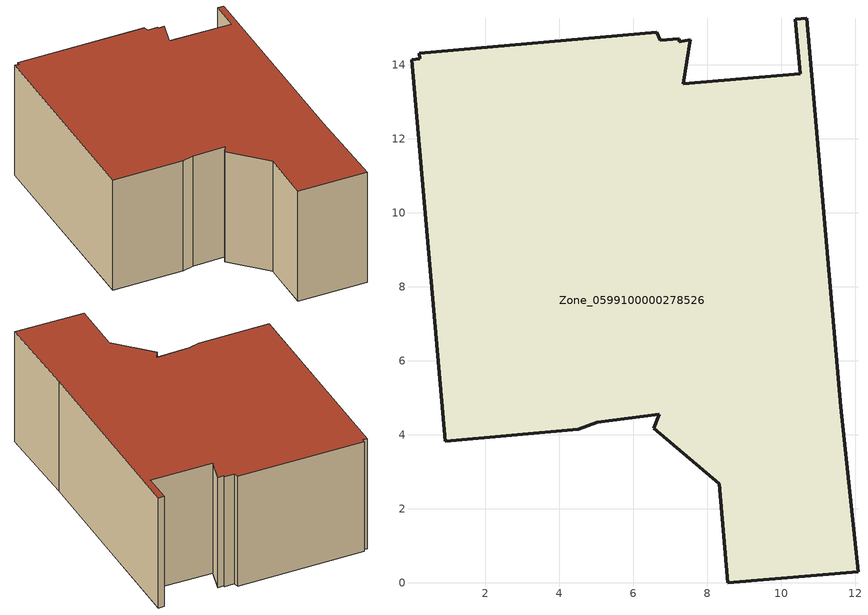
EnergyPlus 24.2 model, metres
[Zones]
Zone_0599100000278526
 floor ground (C_G): 0.01,14.13 0.24,14.15 0.23,14.3 6.64,14.88 6.74,14.66 7.24,14.7 7.25,14.62 7.55,14.67 7.35,13.48 10.52,13.75 10.38,15.22 10.69,15.25 11.61,4.75 12.08,0.3 8.56,0 8.33,2.67 6.56,4.18 6.71,4.55 5.04,4.34 4.52,4.15 0.93,3.82 z0
 wall outside (C_F): 11.61,4.75 10.69,15.25 10.38,15.22 10.52,13.75 7.35,13.48 7.55,14.67 7.25,14.62 7.24,14.7 6.74,14.66 6.64,14.88 0.23,14.3 0.24,14.15 0.01,14.13 0.93,3.82 4.52,4.15 5.04,4.34 6.71,4.55 6.56,4.18 8.33,2.67 8.56,0 12.08,0.3 11.61,4.75 z0:6.11
 roof outside (C_R): 0.24,14.15 0.01,14.13 0.93,3.82 4.52,4.15 5.04,4.34 6.71,4.55 6.56,4.18 8.33,2.67 8.56,0 12.08,0.3 11.61,4.75 10.69,15.25 10.38,15.22 10.52,13.75 7.35,13.48 7.55,14.67 7.25,14.62 7.24,14.7 6.74,14.66 6.64,14.88 0.23,14.3 z6.11
[BUILDING]
Pand.0599100000278526: North Axis=0; Terrain=City; Loads Convergence Tolerance Value=0.04; Temperature Convergence Tolerance Value=0.4; Solar Distribution=FullExterior; Maximum Number of Warmup Days=25; Minimum Number of Warmup Days=1
[Site:Location]
Rotterdam.The.Hague.AP_ZH_NLD Design_Conditions: Latitude=51.96; Longitude=4.45; Time Zone=1; Elevation=-4.5
[SITE:GROUNDTEMPERATURE:BUILDINGSURFACE]
18, 18, 18, 18, 18, 18, 18, 18, 18, 18, 18, 18
[MATERIAL] Thermal Absorptance=0.9; Solar Absorptance=0.7; Visible Absorptance=0.7
Name | Roughness | Thickness | Conductivity | Density | Specific Heat
G.D.1975-1991 | MediumSmooth | 0.15 | 0.288461 | 540 | 1210
F.D.1975-1991 | Rough | 0.3 | 0.230769 | 1920 | 840
R.D.1975-1991 | MediumRough | 0.2 | 0.153846 | 1500 | 1000
[CONSTRUCTION]
C_G: G.D.1975-1991
C_F: F.D.1975-1991
C_R: R.D.1975-1991
[ZONE]
Zone_0599100000278526: Type=1; Multiplier=1; Ceiling Height=Autocalculate; Volume=Autocalculate; Floor Area=autocalculate; Part of Total Floor Area=Yes
[ZONEINFILTRATION:DESIGNFLOWRATE]
Infil_Zone_0599100000278526: Zone or ZoneList or Space or SpaceList=Zone_0599100000278526; Schedule=AlwaysOn; Design Flow Rate Calculation Method=Flow/Area; Flow Rate per Floor Area=0.0042; Constant Term Coefficient=1; Temperature Term Coefficient=0; Velocity Term Coefficient=0; Velocity Squared Term Coefficient=0
[HVACTEMPLATE:ZONE:IDEALLOADSAIRSYSTEM]
Zone_0599100000278526: Maximum Heating Supply Air Temperature=50; Minimum Cooling Supply Air Temperature=13; Maximum Heating Supply Air Humidity Ratio=0.0156; Minimum Cooling Supply Air Humidity Ratio=0.0077; Heating Limit=NoLimit; Cooling Limit=NoLimit; Dehumidification Control Type=ConstantSensibleHeatRatio; Cooling Sensible Heat Ratio=0.7; Dehumidification Setpoint=60; Humidification Control Type=None; Humidification Setpoint=30; Outdoor Air Method=None; Outdoor Air Flow Rate per Person=0.00944; Outdoor Air Flow Rate per Zone Floor Area=0; Outdoor Air Flow Rate per Zone=0; Demand Controlled Ventilation Type=None; Outdoor Air Economizer Type=NoEconomizer; Heat Recovery Type=None; Sensible Heat Recovery Effectiveness=0.7; Latent Heat Recovery Effectiveness=0.65
[ZONECONTROL:THERMOSTAT]
ThermostatControl_Zone_0599100000278526: Zone or ZoneList=Zone_0599100000278526; Control Type Schedule=DualSetpointControlType; Control 1=Thermostat_Zone_0599100000278526; Temperature Difference Between Cutout And Setpoint=0
[THERMOSTATSETPOINT:DUALSETPOINT]
Thermostat_Zone_0599100000278526: Heating Setpoint Temperature Schedule=HeatingSetpoint_Zone_0599100000278526; Cooling Setpoint Temperature Schedule=CoolingSetpoint_Zone_0599100000278526
[SCHEDULE:COMPACT]
HeatingSetpoint_Zone_0599100000278526: Through: 12/31, For: AllDays, Until: 24:00, 21
CoolingSetpoint_Zone_0599100000278526: Through: 12/31, For: AllDays, Until: 24:00, 24
DualSetpointControlType: Through: 12/31, For: AllDays, Until: 24:00, 4
AlwaysOn: Through: 12/31, For: AllDays, Until: 24:00, 1
